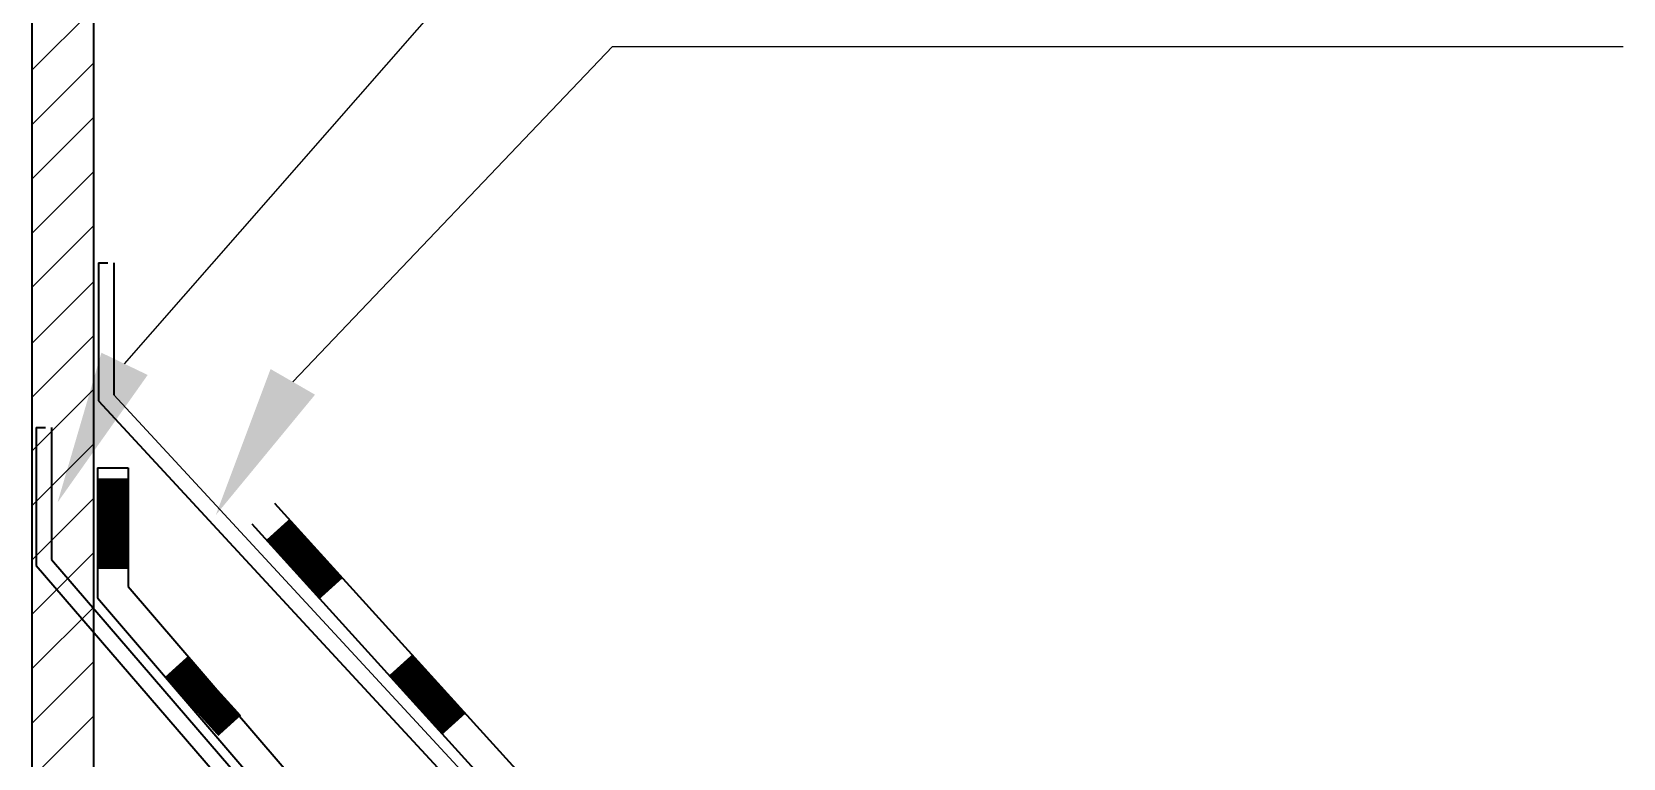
# Model space of a CAD drawing. Extents: x -730 to 2784, y 160 to 852.
# Drawn here: x -704.813 to -702.799, y 232.722 to 233.643 of the extents above; entities that cross this region are included whole.
import ezdxf

# ---------------------------------------------------------------- set-up
doc = ezdxf.new("R2010")
doc.units = 0
doc.header["$MEASUREMENT"] = 0
doc.layers.add('5', color=5, linetype='Continuous', lineweight=35)
doc.layers.add('Duct', color=4, linetype='Continuous')
doc.layers.add('Text', color=42, linetype='Continuous')

msp = doc.modelspace()

# ---------------------------------------------------------------- linework, layer by layer
at = {"color": 0}
for p, q in [((-704.8135, 233.5939), (-704.7354, 233.6719)), ((-704.8135, 233.5249), (-704.7354, 233.6029)), ((-704.8135, 233.4559), (-704.7354, 233.534)), ((-704.8135, 233.3869), (-704.7354, 233.465)), ((-704.8135, 233.3186), (-704.7354, 233.3966)), ((-704.8135, 233.2475), (-704.7354, 233.3256)), ((-704.8135, 233.1792), (-704.7354, 233.2572)), ((-704.8135, 233.111), (-704.7354, 233.1891)), ((-704.8135, 233.042), (-704.7354, 233.1201)), ((-704.8135, 232.9731), (-704.7354, 233.0511)), ((-704.8135, 232.9041), (-704.7354, 232.9821)), ((-704.8135, 232.8351), (-704.7354, 232.9131)), ((-704.8135, 232.7661), (-704.7354, 232.8442)), ((-704.8135, 232.6971), (-704.7354, 232.7752))]:
    msp.add_line(p, q, dxfattribs=at)
at = {"layer": '5'}
for p, q in [((-704.8135, 234.8836), (-704.8135, 233.2031)), ((-704.7354, 234.8836), (-704.7354, 233.2031)), ((-704.8135, 233.4082), (-704.8135, 230.9031)), ((-704.7354, 233.4082), (-704.7354, 230.9031)), ((-704.7291, 233.3497), (-704.7291, 233.175)), ((-704.7291, 233.3497), (-704.7174, 233.3497)), ((-704.7096, 233.3497), (-704.7096, 233.1826)), ((-704.7291, 233.175), (-704.1343, 232.531)), ((-704.808, 233.1411), (-704.7963, 233.1411)), ((-704.808, 233.1411), (-704.808, 232.9664)), ((-704.7885, 233.1411), (-704.7885, 232.9736)), ((-704.7304, 233.0901), (-704.6914, 233.0901)), ((-704.7304, 233.0901), (-704.7304, 232.9251)), ((-704.6914, 233.0901), (-704.6914, 232.9396)), ((-704.5062, 233.045), (-704.0623, 232.5554)), ((-704.5351, 233.0188), (-704.097, 232.5356)), ((-704.808, 232.9664), (-704.3295, 232.4105)), ((-704.7885, 232.9736), (-704.312, 232.4201)), ((-704.7304, 232.9251), (-704.3011, 232.4243)), ((-704.6914, 232.9396), (-704.266, 232.4434))]:
    msp.add_line(p, q, dxfattribs=at)
at = {"layer": '5', "const_width": 0.039}
for points in [[(-704.7107, 232.9616), (-704.7107, 233.0765)], [(-704.435, 232.9365), (-704.5027, 233.0113)], [(-704.5629, 232.7632), (-704.6307, 232.8379)], [(-704.2789, 232.7653), (-704.3466, 232.8401)]]:
    msp.add_lwpolyline(points, dxfattribs=at)
at = {"layer": 'Duct'}
msp.add_line((-704.8135, 234.8836), (-704.8135, 230.9031), dxfattribs=at)
at = {"layer": 'Text'}
for p, q in [((-704.6961, 233.2218), (-703.9091, 234.1217)), ((-704.4831, 233.199), (-704.0782, 233.6239)), ((-704.0782, 233.6239), (-702.7986, 233.6239)), ((-704.7096, 233.1826), (-704.1169, 232.541))]:
    msp.add_line(p, q, dxfattribs=at)
for points in [[(-704.6668, 233.2077), (-704.7254, 233.2359), (-704.7809, 233.0461)], [(-704.4549, 233.1827), (-704.5112, 233.2152), (-704.5806, 233.03)]]:
    msp.add_solid(points, dxfattribs=at)

doc.saveas('drawing.dxf')
